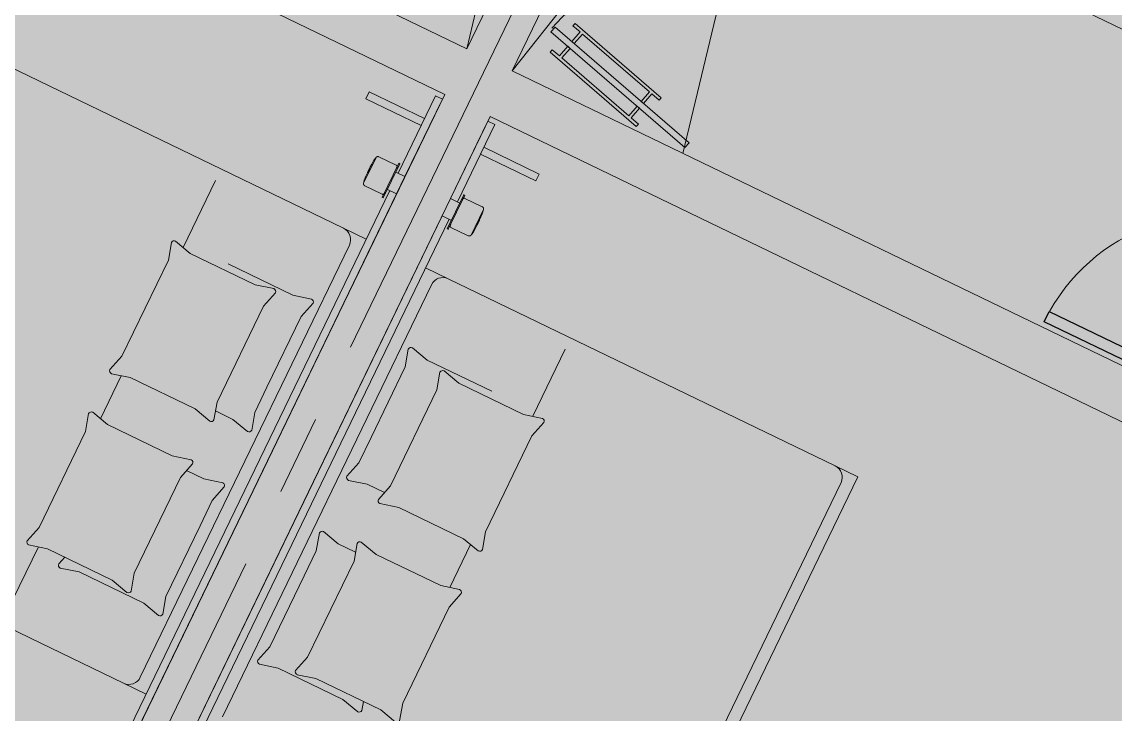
# Model space of a CAD drawing. Header units: metres. Extents: x -466 to 1322, y -1072 to 50.
# Drawn here: x 436.452 to 440.777, y -208.39 to -205.649 of the extents above; entities that cross this region are included whole.
import ezdxf

# ---------------------------------------------------------------- set-up
doc = ezdxf.new("R2010")
doc.units = ezdxf.units.M
for name, pattern in [('B1 P BAJA$0$HIDDEN', [9.525, 6.35, -3.175]), ('CENTER2', [28.575, 19.05, -3.175, 3.175, -3.175]), ('HIDDEN', [9.525, 6.35, -3.175])]:
    doc.linetypes.add(name, pattern=pattern)
for name, color, linetype, lineweight in [('A - Hatch muros', 4, 'Continuous', 0), ('A - MURO BAJO', 2, 'Continuous', 0), ('A - PROY', 250, 'B1 P BAJA$0$HIDDEN', 0), ('A-DOOR', 2, 'Continuous', 9), ('A-EJES', 61, 'CENTER2', 0), ('A-Fixt', 122, 'Continuous', 5), ('A-MUEBLES', 5, 'Continuous', 0), ('A-MURO INT', 4, 'Continuous', 0)]:
    doc.layers.add(name, color=color, linetype=linetype, lineweight=lineweight)
doc.layers.add('A-PUERTA', color=2, linetype='Continuous')
doc.layers.add('Hatch Interior', color=7, linetype='Continuous', lineweight=0, true_color=0xaf6350)

# ---------------------------------------------------------------- blocks, each defined once
blk = doc.blocks.new('JVAS_Puerta - 0_90 X 2_10-V18-Planta Baja')
at = {"color": 0}
for p, q in [((-0.425, -0.0425), (-0.425, -0.9025)), ((-0.374, -0.0425), (-0.425, -0.0425)), ((-0.374, -0.9025), (-0.374, -0.0425)), ((-0.425, -0.9025), (-0.374, -0.9025))]:
    blk.add_line(p, q, dxfattribs=at)
at = {"layer": 'A - PROY', "color": 18, "linetype": 'Continuous', "ltscale": 100, "true_color": 0x000000}
blk.add_arc((-0.425, -0.0525), 0.85, 273.4398, 0, dxfattribs=at)
at = {"layer": 'A-DOOR', "color": 253, "linetype": 'Continuous', "ltscale": 100}
for p, q in [((-0.45, 0.0425), (0.45, 0.0425)), ((-0.374, -0.1075), (0.45, -0.1075))]:
    blk.add_line(p, q, dxfattribs=at)
at = {"layer": 'A-DOOR'}
for p, q in [((-0.425, 0.0425), (-0.45, 0.0425)), ((-0.45, 0.0425), (-0.45, -0.1075)), ((-0.425, -0.0225), (-0.425, 0.0425)), ((0.45, 0.0425), (0.425, 0.0425)), ((0.425, 0.0425), (0.425, -0.0225)), ((0.45, -0.1075), (0.45, 0.0425)), ((-0.4, -0.0225), (-0.425, -0.0225)), ((-0.425, -0.1075), (-0.425, -0.0425)), ((-0.425, -0.0425), (-0.4, -0.0425)), ((-0.4, -0.0425), (-0.4, -0.0225)), ((0.425, -0.0225), (0.4, -0.0225)), ((0.4, -0.0225), (0.4, -0.0425)), ((0.4, -0.0425), (0.425, -0.0425)), ((0.425, -0.0425), (0.425, -0.1075)), ((-0.45, -0.1075), (-0.425, -0.1075)), ((0.425, -0.1075), (0.45, -0.1075))]:
    blk.add_line(p, q, dxfattribs=at)

msp = doc.modelspace()

# ---------------------------------------------------------------- hatches: boundary and pattern name
at = {"layer": 'A - Hatch muros', "transparency": 33554687}
h = msp.add_hatch(color=256, dxfattribs=at)
h.dxf.hatch_style = 1
h.paths.add_polyline_path([(422.6792, -204.8009), (426.1177, -197.6884), (426.6579, -197.9496), (426.5709, -198.1296), (426.2107, -197.9555), (423.9039, -202.7272), (424.354, -202.9448), (424.267, -203.1249), (423.8168, -202.9072), (422.8593, -204.8879)])
h.paths.add_polyline_path([(429.5687, -201.5783), (430.3521, -199.9577), (427.6512, -198.652), (427.216, -199.5523), (427.0359, -199.4652), (427.5582, -198.3848), (433.5002, -201.2575), (432.9779, -202.3379), (432.7979, -202.2509), (433.2331, -201.3506), (430.5322, -200.0448), (429.7487, -201.6653), (432.6297, -203.0582), (432.5427, -203.2382), (429.6617, -201.8454), (428.2253, -204.8164), (428.6755, -205.034), (428.5884, -205.2141), (428.1383, -204.9965), (427.1807, -206.9771), (427.0007, -206.8901), (427.9582, -204.9094), (427.5081, -204.6918), (427.5951, -204.5117), (428.0453, -204.7294), (429.4816, -201.7583), (426.6006, -200.3655), (426.6877, -200.1855)])
h.paths.add_polyline_path([(432.4598, -207.0857), (431.5022, -209.0664), (431.3221, -208.9793), (432.2797, -206.9986), (431.8295, -206.781), (431.9166, -206.601), (432.3667, -206.8186), (434.6736, -202.047), (434.3135, -201.8729), (434.4005, -201.6928), (435.3008, -202.1281), (435.2138, -202.3081), (434.8537, -202.134), (432.5468, -206.9056), (432.997, -207.1233), (432.9099, -207.3033)])
h.paths.add_polyline_path([(438.2116, -205.7567), (438.9951, -204.1362), (436.2942, -202.8304), (435.8589, -203.7307), (435.6788, -203.6437), (436.2012, -202.5633), (442.1432, -205.436), (441.6209, -206.5164), (441.4408, -206.4293), (441.8761, -205.529), (439.1751, -204.2232), (438.3917, -205.8438), (441.2727, -207.2366), (441.1856, -207.4167), (438.3046, -206.0239), (436.8683, -208.9949), (437.3184, -209.2125), (437.2314, -209.3926), (436.7812, -209.1749), (435.8237, -211.1556), (435.6436, -211.0686), (436.6012, -209.0879), (436.151, -208.8703), (436.2381, -208.6902), (436.6882, -208.9078), (438.1246, -205.9368), (435.2436, -204.544), (435.3306, -204.3639)])
h.paths.add_polyline_path([(443.3166, -206.2254), (441.0097, -210.9971), (440.5595, -210.7794), (440.4725, -210.9595), (440.9226, -211.1771), (439.9651, -213.1578), (440.1451, -213.2448), (441.1027, -211.2642), (441.5529, -211.4818), (441.6399, -211.3017), (441.1897, -211.0841), (443.4966, -206.3125), (443.8567, -206.4866), (443.9438, -206.3065), (443.0435, -205.8713), (442.9564, -206.0513)])
h.paths.add_polyline_path([(446.8546, -209.9352), (447.638, -208.3147), (444.9371, -207.0089), (444.5018, -207.9092), (444.3218, -207.8221), (444.8441, -206.7418), (450.7861, -209.6145), (450.2638, -210.6948), (450.0837, -210.6078), (450.519, -209.7075), (447.8181, -208.4017), (447.0346, -210.0223), (449.9156, -211.4151), (449.8285, -211.5952), (446.9476, -210.2023), (445.5112, -213.1733), (445.9614, -213.391), (445.8743, -213.571), (445.4242, -213.3534), (444.4666, -215.3341), (444.2865, -215.247), (445.2441, -213.2663), (444.794, -213.0487), (444.881, -212.8687), (445.3312, -213.0863), (446.7675, -210.1153), (443.8865, -208.7225), (443.9736, -208.5424)])
h.paths.add_polyline_path([(452.2266, -210.3109), (451.6864, -210.0497), (451.5994, -210.2298), (451.9595, -210.4039), (449.6526, -215.1755), (449.2037, -214.9585), (449.1142, -215.1374), (449.5656, -215.3556), (448.608, -217.3363), (448.7881, -217.4233)])
at = {"layer": 'Hatch Interior', "transparency": 33554687}
h = msp.add_hatch(color=256, dxfattribs=at)
h.dxf.hatch_style = 1
edge = h.paths.add_edge_path()
edge.add_line((417.7382, -197.1638), (419.3856, -199.3747))
edge.add_arc((419.7198, -199.9897), 0.7, 36.6996, 118.5178, ccw=False)
edge.add_line((420.2811, -199.5714), (421.6441, -198.5555))
edge.add_line((421.6441, -198.5555), (425.1105, -200.2313))
edge.add_line((425.1105, -200.2313), (423.8168, -202.9072))
edge.add_line((423.8168, -202.9072), (449.7456, -215.4426))
edge.add_line((449.7456, -215.4426), (452.2266, -210.3109))
edge.add_line((452.2266, -210.3109), (452.8795, -208.9604))
edge.add_line((452.8795, -208.9604), (426.2831, -196.1578))
edge.add_line((426.2831, -196.1578), (424.9683, -194.3939))
edge.add_line((424.9683, -194.3939), (443.8484, -180.3214))
edge.add_line((443.8484, -180.3214), (442.6531, -178.7178))
edge.add_line((442.6531, -178.7178), (449.1895, -173.8458))
edge.add_line((449.1895, -173.8458), (446.0819, -169.6766))
edge.add_line((446.0819, -169.6766), (408.2908, -197.8447))
edge.add_line((408.2908, -197.8447), (413.4672, -200.3473))
edge.add_line((413.4672, -200.3473), (417.7382, -197.1638))

# ---------------------------------------------------------------- linework, layer by layer
at = {"layer": 'A - MURO BAJO', "ltscale": 0.05}
msp.add_lwpolyline([(441.6149, -206.0692), (440.4895, -205.5251), (440.7507, -204.9849)], dxfattribs=at)
at = {"layer": 'A - PROY', "linetype": 'HIDDEN'}
for p, q in [((438.6123, -204.0589), (438.2116, -205.7567)), ((439.4735, -204.4752), (438.3917, -205.8438)), ((439.4735, -204.4752), (439.0669, -206.1702))]:
    msp.add_line(p, q, dxfattribs=at)
at = {"layer": 'A - PROY', "linetype": 'Continuous', "ltscale": 100}
msp.add_arc((439.078, -206.1314), 0.6997, 64.7196, 139.2625, dxfattribs=at)
at = {"layer": 'A-DOOR'}
msp.add_line((438.5612, -205.6702), (439.0911, -206.1276), dxfattribs=at)
msp.add_lwpolyline([(438.5612, -205.6702), (438.5449, -205.6891), (439.0749, -206.1463), (439.0911, -206.1276)], dxfattribs=at)
at = {"layer": 'A-EJES', "ltscale": 0.1}
msp.add_line((439.825, -202.6492), (433.9344, -214.8336), dxfattribs=at)
at = {"layer": 'A-Fixt'}
for points in [[(438.9115, -205.9725), (438.9019, -205.9642), (438.9345, -205.9264), (438.6696, -205.6977), (438.6369, -205.7355), (438.6273, -205.7272), (438.66, -205.6894), (438.6318, -205.665), (438.64, -205.6554), (438.9807, -205.9495), (438.9724, -205.9591), (438.9442, -205.9347)], [(438.8951, -205.9915), (438.8855, -205.9832), (438.8529, -206.021), (438.5879, -205.7923), (438.6206, -205.7545), (438.611, -205.7462), (438.5783, -205.784), (438.5501, -205.7596), (438.5418, -205.7693), (438.8824, -206.0633), (438.8907, -206.0537), (438.8625, -206.0293)]]:
    msp.add_lwpolyline(points, close=True, dxfattribs=at)
at = {"layer": 'A-MUEBLES'}
for p, q in [((437.724, -206.4662), (436.1935, -205.7262)), ((437.8258, -205.9265), (437.8127, -205.9537)), ((437.8127, -205.9537), (438.0317, -206.0595)), ((438.0448, -206.0323), (437.8258, -205.9265)), ((438.0883, -205.9423), (437.9401, -206.2489)), ((437.9673, -206.262), (438.1156, -205.9555)), ((438.0719, -206.0457), (438.1155, -205.9557)), ((438.1156, -205.9555), (438.0883, -205.9423)), ((438.0317, -206.0595), (438.0448, -206.0323)), ((438.1474, -206.3491), (438.2956, -206.0425)), ((438.252, -206.1327), (438.2955, -206.0427)), ((438.2956, -206.0425), (438.3228, -206.0557)), ((437.9673, -206.262), (438.0589, -206.0727)), ((438.0589, -206.0727), (438.0719, -206.0457)), ((438.3228, -206.0557), (438.1746, -206.3622)), ((438.1474, -206.3491), (438.2389, -206.1597)), ((438.2389, -206.1597), (438.252, -206.1327)), ((438.2661, -206.1729), (438.2793, -206.1457)), ((438.2793, -206.1457), (438.4983, -206.2516)), ((437.8528, -206.1859), (437.8035, -206.288)), ((437.8435, -206.2052), (437.8528, -206.1859)), ((437.9328, -206.2167), (437.8641, -206.1836)), ((437.8776, -206.3442), (437.9429, -206.2091)), ((437.9468, -206.211), (437.8815, -206.3461)), ((437.9429, -206.2091), (437.9418, -206.2114)), ((437.9468, -206.211), (437.9429, -206.2091)), ((437.9457, -206.2133), (437.9468, -206.211)), ((438.4852, -206.2788), (438.2661, -206.1729)), ((437.9673, -206.262), (437.9307, -206.2443)), ((438.4983, -206.2516), (438.4852, -206.2788)), ((437.0901, -206.5424), (437.2183, -206.2772)), ((437.8035, -206.288), (437.8128, -206.2688)), ((437.8086, -206.2983), (437.8773, -206.3315)), ((437.9673, -206.262), (437.9343, -206.3305)), ((437.907, -206.3173), (436.8513, -208.501)), ((436.8785, -208.5142), (437.9343, -206.3305)), ((437.406, -207.4232), (437.9343, -206.3305)), ((437.8787, -206.3419), (437.8776, -206.3442)), ((437.8776, -206.3442), (437.8815, -206.3461)), ((437.8815, -206.3461), (437.8827, -206.3438)), ((437.8976, -206.3128), (437.9343, -206.3305)), ((438.2001, -206.3335), (438.1348, -206.4685)), ((438.1387, -206.4704), (438.204, -206.3354)), ((438.199, -206.3358), (438.2001, -206.3335)), ((438.2001, -206.3335), (438.204, -206.3354)), ((438.204, -206.3354), (438.2029, -206.3377)), ((438.1474, -206.3491), (438.1143, -206.4175)), ((438.1474, -206.3491), (438.184, -206.3668)), ((438.2044, -206.348), (438.273, -206.3812)), ((437.0586, -208.6012), (438.1143, -206.4175)), ((438.1415, -206.4307), (437.0858, -208.6144)), ((437.586, -207.5102), (438.1143, -206.4175)), ((438.1509, -206.4352), (438.1143, -206.4175)), ((438.2782, -206.3916), (438.2288, -206.4936)), ((438.2689, -206.4108), (438.2782, -206.3916)), ((437.814, -206.5097), (437.724, -206.4662)), ((438.1348, -206.4685), (438.1359, -206.4662)), ((438.1387, -206.4704), (438.1348, -206.4685)), ((438.1398, -206.4681), (438.1387, -206.4704)), ((438.2175, -206.496), (438.1489, -206.4628)), ((438.2288, -206.4936), (438.2381, -206.4744)), ((437.06, -206.5172), (437.1182, -206.5658)), ((436.9203, -208.2435), (437.7473, -206.5329)), ((437.0312, -206.5929), (437.0434, -206.5224)), ((436.8476, -206.9726), (437.0312, -206.5929)), ((437.1182, -206.5658), (437.3744, -206.6897)), ((437.2676, -206.6071), (437.5238, -206.731)), ((438.0485, -206.6231), (438.1385, -206.6666)), ((437.2448, -208.4004), (438.0718, -206.6898)), ((437.3744, -206.6897), (437.4487, -206.7052)), ((438.1385, -206.6666), (439.6691, -207.4065)), ((437.455, -206.7214), (437.4073, -206.7747)), ((437.5238, -206.731), (437.5981, -206.7464)), ((437.4073, -206.7747), (437.2237, -207.1544)), ((437.6044, -206.7626), (437.5567, -206.8159)), ((437.5567, -206.8159), (437.4214, -207.0958)), ((437.9805, -206.9445), (437.9683, -207.0149)), ((438.0554, -206.9879), (437.9971, -206.9393)), ((438.4725, -207.2107), (438.6007, -206.9455)), ((436.7999, -207.0259), (436.8476, -206.9726)), ((438.3116, -207.1118), (438.0554, -206.9879)), ((437.9683, -207.0149), (437.833, -207.2949)), ((438.1056, -207.0359), (438.0934, -207.1064)), ((438.1805, -207.0794), (438.1222, -207.0308)), ((436.7626, -207.22), (436.8447, -207.0501)), ((436.8805, -207.0576), (436.8062, -207.0421)), ((437.1367, -207.1815), (436.8805, -207.0576)), ((438.4367, -207.2033), (438.1805, -207.0794)), ((437.4214, -207.0958), (437.3731, -207.1957)), ((438.0934, -207.1064), (437.9099, -207.4862)), ((437.2237, -207.1544), (437.2115, -207.2249)), ((436.7158, -207.2), (436.7036, -207.2704)), ((436.7906, -207.2434), (436.7324, -207.1948)), ((437.1949, -207.2301), (437.1367, -207.1815)), ((437.2861, -207.2227), (437.2176, -207.1896)), ((437.3731, -207.1957), (437.3609, -207.2662)), ((438.511, -207.2187), (438.4367, -207.2033)), ((437.0469, -207.3673), (436.7906, -207.2434)), ((437.3443, -207.2713), (437.2861, -207.2227)), ((438.4696, -207.2882), (438.5172, -207.2349)), ((436.7036, -207.2704), (436.52, -207.6502)), ((437.833, -207.2949), (437.7848, -207.3947)), ((438.286, -207.668), (438.4696, -207.2882)), ((437.1211, -207.3827), (437.0469, -207.3673)), ((437.406, -207.4232), (436.8785, -208.5142)), ((437.0797, -207.4523), (437.1274, -207.399)), ((437.172, -207.4588), (437.1035, -207.4257)), ((437.7848, -207.3947), (437.7371, -207.448)), ((439.6691, -207.4065), (439.7591, -207.45)), ((436.8961, -207.832), (437.0797, -207.4523)), ((437.2462, -207.4742), (437.172, -207.4588)), ((437.7433, -207.4642), (437.8176, -207.4797)), ((439.7591, -207.45), (438.8886, -209.2507)), ((437.586, -207.5102), (437.0586, -208.6012)), ((437.2048, -207.5437), (437.2525, -207.4904)), ((437.8176, -207.4797), (437.8861, -207.5128)), ((437.9099, -207.4862), (437.8622, -207.5395)), ((439.6923, -207.4733), (438.8653, -209.1839)), ((435.323, -207.5268), (436.8535, -208.2668)), ((437.1566, -207.6436), (437.2048, -207.5437)), ((437.8684, -207.5557), (437.9427, -207.5711)), ((437.9427, -207.5711), (438.1989, -207.695)), ((436.52, -207.6502), (436.4723, -207.7035)), ((437.0212, -207.9235), (437.1566, -207.6436)), ((437.6165, -207.7428), (437.6287, -207.6723)), ((437.6453, -207.6671), (437.7035, -207.7157)), ((438.2738, -207.7385), (438.286, -207.668)), ((436.5171, -207.7277), (436.3914, -207.9878)), ((436.4786, -207.7197), (436.5529, -207.7352)), ((437.7035, -207.7157), (437.7719, -207.7488)), ((437.7659, -207.784), (437.778, -207.7135)), ((437.7946, -207.7084), (437.8529, -207.757)), ((438.1449, -207.8883), (438.227, -207.7184)), ((438.1989, -207.695), (438.2572, -207.7436)), ((436.5529, -207.7352), (436.8091, -207.859)), ((436.6213, -207.7683), (436.5974, -207.795)), ((437.5682, -207.8426), (437.6165, -207.7428)), ((437.8529, -207.757), (438.1091, -207.8808)), ((436.6037, -207.8112), (436.678, -207.8266)), ((437.5823, -208.1637), (437.7659, -207.784)), ((436.678, -207.8266), (436.9342, -207.9505)), ((436.8091, -207.859), (436.8674, -207.9077)), ((436.884, -207.9025), (436.8961, -207.832)), ((437.4329, -208.1225), (437.5682, -207.8426)), ((438.1091, -207.8808), (438.1834, -207.8963)), ((437.0091, -207.994), (437.0212, -207.9235)), ((438.1897, -207.9125), (438.142, -207.9658)), ((436.9342, -207.9505), (436.9925, -207.9991)), ((438.142, -207.9658), (437.9584, -208.3456)), ((437.3852, -208.1758), (437.4329, -208.1225)), ((437.4658, -208.2075), (437.3915, -208.192)), ((437.5346, -208.2171), (437.5823, -208.1637)), ((437.722, -208.3314), (437.4658, -208.2075)), ((437.6151, -208.2487), (437.5409, -208.2333)), ((437.8714, -208.3726), (437.6151, -208.2487)), ((436.8535, -208.2668), (436.9435, -208.3103)), ((437.7802, -208.38), (437.722, -208.3314)), ((437.8029, -208.3395), (437.7968, -208.3748)), ((437.9296, -208.4212), (437.8714, -208.3726)), ((437.9584, -208.3456), (437.9462, -208.4161))]:
    msp.add_line(p, q, dxfattribs=at)
at = {"layer": 'A-MUEBLES', "flags": 128}
for points in [[(437.8302, -206.2236), (437.8358, -206.2124), (437.842, -206.2015), (437.8447, -206.1968)], [(437.8447, -206.1968), (437.8464, -206.1943), (437.8481, -206.1918), (437.8499, -206.1894), (437.8518, -206.1871), (437.8528, -206.1859)], [(437.8528, -206.1859), (437.8531, -206.1857), (437.8533, -206.1854), (437.8536, -206.1851), (437.8539, -206.1849), (437.8542, -206.1846), (437.8545, -206.1844), (437.8548, -206.1842), (437.8551, -206.184), (437.8554, -206.1838), (437.8558, -206.1836), (437.8561, -206.1835), (437.8565, -206.1833), (437.8568, -206.1832), (437.8572, -206.1831), (437.8575, -206.183), (437.8579, -206.1829), (437.8583, -206.1828), (437.8586, -206.1827), (437.859, -206.1827), (437.8594, -206.1826), (437.8598, -206.1826), (437.8601, -206.1826), (437.8605, -206.1826), (437.8609, -206.1827), (437.8613, -206.1827), (437.8616, -206.1828), (437.862, -206.1828), (437.8624, -206.1829), (437.8627, -206.183), (437.8631, -206.1831), (437.8635, -206.1833), (437.8638, -206.1834), (437.8641, -206.1836)], [(437.807, -206.2749), (437.8116, -206.2632), (437.8166, -206.2518), (437.8189, -206.2469)], [(437.8302, -206.2236), (437.8302, -206.2236), (437.8302, -206.2236), (437.8301, -206.2237), (437.8301, -206.2237), (437.8301, -206.2238), (437.83, -206.2239), (437.83, -206.224), (437.8299, -206.2242), (437.8298, -206.2243), (437.8297, -206.2245), (437.8296, -206.2247), (437.8295, -206.2249), (437.8294, -206.2251), (437.8293, -206.2254), (437.8292, -206.2256), (437.8291, -206.2259), (437.8289, -206.2262), (437.8288, -206.2265), (437.8286, -206.2268), (437.8285, -206.2271), (437.8283, -206.2274), (437.8281, -206.2278), (437.828, -206.2282), (437.8278, -206.2285), (437.8276, -206.2289), (437.8274, -206.2293), (437.8272, -206.2297), (437.827, -206.2301), (437.8268, -206.2306), (437.8266, -206.231), (437.8264, -206.2314), (437.8262, -206.2319), (437.8259, -206.2323), (437.8257, -206.2328), (437.8255, -206.2332), (437.8253, -206.2337), (437.8251, -206.2342), (437.8248, -206.2346), (437.8246, -206.2351), (437.8244, -206.2356), (437.8242, -206.236), (437.8239, -206.2365), (437.8237, -206.2369), (437.8235, -206.2374), (437.8233, -206.2379), (437.823, -206.2383), (437.8228, -206.2388), (437.8226, -206.2392), (437.8224, -206.2396), (437.8222, -206.2401), (437.822, -206.2405), (437.8218, -206.2409), (437.8216, -206.2413), (437.8214, -206.2417), (437.8212, -206.2421), (437.8211, -206.2424), (437.8209, -206.2428), (437.8207, -206.2431), (437.8205, -206.2435), (437.8204, -206.2438), (437.8202, -206.2441), (437.8201, -206.2444), (437.82, -206.2447), (437.8198, -206.2449), (437.8197, -206.2452), (437.8196, -206.2454), (437.8195, -206.2456), (437.8194, -206.2458), (437.8193, -206.246), (437.8192, -206.2462), (437.8192, -206.2463), (437.8191, -206.2465), (437.8191, -206.2466), (437.819, -206.2467), (437.819, -206.2467), (437.8189, -206.2468), (437.8189, -206.2468), (437.8189, -206.2469)], [(437.8189, -206.2469), (437.8189, -206.2468), (437.8189, -206.2468), (437.819, -206.2468), (437.819, -206.2467), (437.819, -206.2466), (437.8191, -206.2465), (437.8191, -206.2464), (437.8192, -206.2463), (437.8193, -206.2461), (437.8194, -206.2459), (437.8195, -206.2457), (437.8196, -206.2455), (437.8197, -206.2453), (437.8198, -206.2451), (437.8199, -206.2448), (437.82, -206.2446), (437.8202, -206.2443), (437.8203, -206.244), (437.8205, -206.2437), (437.8206, -206.2433), (437.8208, -206.243), (437.821, -206.2426), (437.8211, -206.2423), (437.8213, -206.2419), (437.8215, -206.2415), (437.8217, -206.2411), (437.8219, -206.2407), (437.8221, -206.2403), (437.8223, -206.2399), (437.8225, -206.2394), (437.8227, -206.239), (437.8229, -206.2386), (437.8231, -206.2381), (437.8234, -206.2377), (437.8236, -206.2372), (437.8238, -206.2367), (437.824, -206.2363), (437.8243, -206.2358), (437.8245, -206.2353), (437.8247, -206.2349), (437.8249, -206.2344), (437.8252, -206.2339), (437.8254, -206.2335), (437.8256, -206.233), (437.8258, -206.2326), (437.826, -206.2321), (437.8263, -206.2317), (437.8265, -206.2312), (437.8267, -206.2308), (437.8269, -206.2304), (437.8271, -206.23), (437.8273, -206.2295), (437.8275, -206.2291), (437.8277, -206.2287), (437.8279, -206.2284), (437.828, -206.228), (437.8282, -206.2276), (437.8284, -206.2273), (437.8285, -206.227), (437.8287, -206.2266), (437.8288, -206.2263), (437.829, -206.226), (437.8291, -206.2258), (437.8292, -206.2255), (437.8294, -206.2252), (437.8295, -206.225), (437.8296, -206.2248), (437.8297, -206.2246), (437.8298, -206.2244), (437.8298, -206.2243), (437.8299, -206.2241), (437.83, -206.224), (437.83, -206.2239), (437.8301, -206.2238), (437.8301, -206.2237), (437.8301, -206.2236), (437.8302, -206.2236), (437.8302, -206.2236)], [(437.9328, -206.2167), (437.933, -206.2168), (437.9332, -206.217), (437.9334, -206.2171), (437.9336, -206.2172), (437.9338, -206.2174), (437.9339, -206.2175), (437.9341, -206.2177), (437.9343, -206.2178), (437.9345, -206.218), (437.9346, -206.2182), (437.9348, -206.2183), (437.9349, -206.2185), (437.9351, -206.2187), (437.9352, -206.2189), (437.9353, -206.2191), (437.9354, -206.2193), (437.9355, -206.2195), (437.9356, -206.2197), (437.9357, -206.22), (437.9358, -206.2202), (437.9359, -206.2204), (437.9359, -206.2206), (437.936, -206.2209), (437.936, -206.2211), (437.936, -206.2213), (437.9361, -206.2216), (437.9361, -206.2218), (437.9361, -206.222), (437.9361, -206.2223), (437.9361, -206.2225), (437.936, -206.2227), (437.936, -206.223), (437.936, -206.2232), (437.9359, -206.2234), (437.9359, -206.2237), (437.9358, -206.2239), (437.9357, -206.2241), (437.9356, -206.2243), (437.9355, -206.2245)], [(437.9333, -206.2292), (437.9337, -206.2283), (437.934, -206.2276), (437.9344, -206.2269), (437.9346, -206.2264), (437.9349, -206.2259), (437.9351, -206.2254), (437.9352, -206.2251), (437.9354, -206.2249), (437.9354, -206.2247), (437.9355, -206.2246)], [(437.9355, -206.2246), (437.9354, -206.2248), (437.9353, -206.225), (437.9352, -206.2253), (437.935, -206.2256)], [(437.8086, -206.2983), (437.8083, -206.2981), (437.808, -206.298), (437.8077, -206.2978), (437.8073, -206.2976), (437.807, -206.2973), (437.8067, -206.2971), (437.8064, -206.2969), (437.8062, -206.2966), (437.8059, -206.2963), (437.8057, -206.296), (437.8054, -206.2958), (437.8052, -206.2955), (437.805, -206.2952), (437.8048, -206.2948), (437.8046, -206.2945), (437.8044, -206.2942), (437.8042, -206.2938), (437.8041, -206.2935), (437.8039, -206.2932), (437.8038, -206.2928), (437.8037, -206.2924), (437.8036, -206.2921), (437.8035, -206.2917), (437.8034, -206.2913), (437.8034, -206.291), (437.8033, -206.2906), (437.8033, -206.2902), (437.8033, -206.2898), (437.8033, -206.2894), (437.8033, -206.2891), (437.8034, -206.2887), (437.8034, -206.2883), (437.8035, -206.288)], [(437.8035, -206.288), (437.8041, -206.285), (437.8048, -206.2821), (437.8056, -206.2792), (437.8065, -206.2763), (437.807, -206.2749)], [(437.885, -206.329), (437.8849, -206.3292), (437.8848, -206.3294), (437.8847, -206.3296), (437.8845, -206.3298), (437.8844, -206.33), (437.8842, -206.3301), (437.8841, -206.3303), (437.8839, -206.3305), (437.8837, -206.3306), (437.8835, -206.3308), (437.8834, -206.3309), (437.8832, -206.3311), (437.883, -206.3312), (437.8828, -206.3313), (437.8826, -206.3314), (437.8823, -206.3315), (437.8821, -206.3316), (437.8819, -206.3317), (437.8817, -206.3318), (437.8815, -206.3319), (437.8812, -206.3319), (437.881, -206.332), (437.8808, -206.332), (437.8805, -206.3321), (437.8803, -206.3321), (437.8801, -206.3321), (437.8798, -206.3321), (437.8796, -206.3321), (437.8794, -206.3321), (437.8791, -206.3321), (437.8789, -206.332), (437.8787, -206.332), (437.8784, -206.3319), (437.8782, -206.3319), (437.878, -206.3318), (437.8778, -206.3317), (437.8776, -206.3316), (437.8773, -206.3315), (437.8773, -206.3315)], [(437.8855, -206.3279), (437.8854, -206.3283), (437.8853, -206.3285), (437.8852, -206.3287), (437.8851, -206.3288)], [(437.8852, -206.3287), (437.8852, -206.3286), (437.8853, -206.3284), (437.8855, -206.3281), (437.8856, -206.3277), (437.8859, -206.3273), (437.8861, -206.3267), (437.8864, -206.3261), (437.8867, -206.3254), (437.8871, -206.3247), (437.8875, -206.3238)], [(438.1943, -206.3553), (438.1947, -206.3545), (438.1951, -206.3538), (438.1954, -206.3531), (438.1957, -206.3526), (438.1959, -206.3521), (438.1961, -206.3516), (438.1963, -206.3513), (438.1964, -206.3511), (438.1965, -206.3509), (438.1965, -206.3508)], [(438.1965, -206.3508), (438.1964, -206.3509), (438.1963, -206.3512), (438.1962, -206.3514), (438.196, -206.3518)], [(438.2044, -206.348), (438.2042, -206.348), (438.2039, -206.3479), (438.2037, -206.3478), (438.2035, -206.3477), (438.2033, -206.3476), (438.203, -206.3476), (438.2028, -206.3475), (438.2026, -206.3475), (438.2023, -206.3475), (438.2021, -206.3475), (438.2019, -206.3475), (438.2016, -206.3475), (438.2014, -206.3475), (438.2012, -206.3475), (438.2009, -206.3475), (438.2007, -206.3476), (438.2005, -206.3476), (438.2002, -206.3477), (438.2, -206.3477), (438.1998, -206.3478), (438.1996, -206.3479), (438.1994, -206.348), (438.1991, -206.3481), (438.1989, -206.3482), (438.1987, -206.3483), (438.1985, -206.3485), (438.1983, -206.3486), (438.1982, -206.3487), (438.198, -206.3489), (438.1978, -206.349), (438.1976, -206.3492), (438.1975, -206.3494), (438.1973, -206.3495), (438.1972, -206.3497), (438.197, -206.3499), (438.1969, -206.3501), (438.1968, -206.3503), (438.1967, -206.3505), (438.1965, -206.3507)], [(438.2782, -206.3916), (438.2782, -206.3912), (438.2783, -206.3908), (438.2783, -206.3905), (438.2783, -206.3901), (438.2783, -206.3897), (438.2783, -206.3893), (438.2783, -206.3889), (438.2783, -206.3886), (438.2782, -206.3882), (438.2781, -206.3878), (438.2781, -206.3875), (438.278, -206.3871), (438.2778, -206.3867), (438.2777, -206.3864), (438.2776, -206.386), (438.2774, -206.3857), (438.2773, -206.3853), (438.2771, -206.385), (438.2769, -206.3847), (438.2767, -206.3844), (438.2765, -206.3841), (438.2762, -206.3838), (438.276, -206.3835), (438.2757, -206.3832), (438.2755, -206.3829), (438.2752, -206.3827), (438.2749, -206.3824), (438.2746, -206.3822), (438.2743, -206.382), (438.274, -206.3818), (438.2736, -206.3816), (438.2733, -206.3814), (438.273, -206.3812)], [(438.2627, -206.4327), (438.2679, -206.4213), (438.2727, -206.4098), (438.2746, -206.4047)], [(438.2746, -206.4047), (438.2756, -206.4018), (438.2765, -206.3989), (438.2772, -206.396), (438.2779, -206.393), (438.2782, -206.3916)], [(438.146, -206.4552), (438.146, -206.4554), (438.1459, -206.4556), (438.1458, -206.4558), (438.1457, -206.4561), (438.1457, -206.4563), (438.1456, -206.4565), (438.1456, -206.4568), (438.1456, -206.457), (438.1456, -206.4572), (438.1456, -206.4575), (438.1456, -206.4577), (438.1456, -206.4579), (438.1456, -206.4582), (438.1456, -206.4584), (438.1457, -206.4586), (438.1457, -206.4589), (438.1458, -206.4591), (438.1458, -206.4593), (438.1459, -206.4595), (438.146, -206.4598), (438.1461, -206.46), (438.1462, -206.4602), (438.1463, -206.4604), (438.1464, -206.4606), (438.1466, -206.4608), (438.1467, -206.461), (438.1468, -206.4612), (438.147, -206.4614), (438.1471, -206.4615), (438.1473, -206.4617), (438.1475, -206.4619), (438.1476, -206.462), (438.1478, -206.4622), (438.148, -206.4623), (438.1482, -206.4624), (438.1484, -206.4626), (438.1486, -206.4627), (438.1488, -206.4628), (438.1489, -206.4628)], [(438.1462, -206.4549), (438.1462, -206.4548), (438.1463, -206.4546), (438.1465, -206.4543), (438.1466, -206.4539), (438.1469, -206.4535), (438.1471, -206.4529), (438.1474, -206.4523), (438.1478, -206.4516), (438.1481, -206.4509), (438.1485, -206.45)], [(438.1466, -206.4541), (438.1464, -206.4544), (438.1463, -206.4547), (438.1462, -206.4549), (438.1462, -206.455)], [(438.2369, -206.4827), (438.2432, -206.4719), (438.2491, -206.4609), (438.2515, -206.456)], [(438.2627, -206.4327), (438.2627, -206.4327), (438.2627, -206.4327), (438.2627, -206.4328), (438.2627, -206.4328), (438.2626, -206.4329), (438.2626, -206.433), (438.2625, -206.4332), (438.2624, -206.4333), (438.2624, -206.4334), (438.2623, -206.4336), (438.2622, -206.4338), (438.2621, -206.434), (438.262, -206.4342), (438.2619, -206.4345), (438.2617, -206.4347), (438.2616, -206.435), (438.2615, -206.4353), (438.2613, -206.4356), (438.2612, -206.4359), (438.261, -206.4362), (438.2609, -206.4366), (438.2607, -206.4369), (438.2605, -206.4373), (438.2603, -206.4377), (438.2601, -206.438), (438.2599, -206.4384), (438.2598, -206.4389), (438.2596, -206.4393), (438.2593, -206.4397), (438.2591, -206.4401), (438.2589, -206.4406), (438.2587, -206.441), (438.2585, -206.4415), (438.2583, -206.4419), (438.2581, -206.4424), (438.2578, -206.4428), (438.2576, -206.4433), (438.2574, -206.4437), (438.2572, -206.4442), (438.2569, -206.4447), (438.2567, -206.4451), (438.2565, -206.4456), (438.2563, -206.4461), (438.256, -206.4465), (438.2558, -206.447), (438.2556, -206.4474), (438.2554, -206.4479), (438.2552, -206.4483), (438.255, -206.4488), (438.2548, -206.4492), (438.2546, -206.4496), (438.2544, -206.45), (438.2542, -206.4504), (438.254, -206.4508), (438.2538, -206.4512), (438.2536, -206.4516), (438.2534, -206.4519), (438.2533, -206.4523), (438.2531, -206.4526), (438.253, -206.4529), (438.2528, -206.4532), (438.2527, -206.4535), (438.2525, -206.4538), (438.2524, -206.4541), (438.2523, -206.4543), (438.2522, -206.4545), (438.2521, -206.4548), (438.252, -206.455), (438.2519, -206.4551), (438.2518, -206.4553), (438.2517, -206.4555), (438.2517, -206.4556), (438.2516, -206.4557), (438.2516, -206.4558), (438.2515, -206.4559), (438.2515, -206.4559), (438.2515, -206.456), (438.2515, -206.456)], [(438.2515, -206.456), (438.2515, -206.456), (438.2515, -206.4559), (438.2515, -206.4559), (438.2515, -206.4558), (438.2516, -206.4557), (438.2516, -206.4556), (438.2517, -206.4555), (438.2518, -206.4554), (438.2518, -206.4552), (438.2519, -206.4551), (438.252, -206.4549), (438.2521, -206.4547), (438.2522, -206.4544), (438.2523, -206.4542), (438.2525, -206.4539), (438.2526, -206.4537), (438.2527, -206.4534), (438.2529, -206.4531), (438.253, -206.4528), (438.2532, -206.4524), (438.2533, -206.4521), (438.2535, -206.4518), (438.2537, -206.4514), (438.2539, -206.451), (438.2541, -206.4506), (438.2543, -206.4502), (438.2544, -206.4498), (438.2546, -206.4494), (438.2549, -206.449), (438.2551, -206.4486), (438.2553, -206.4481), (438.2555, -206.4477), (438.2557, -206.4472), (438.2559, -206.4468), (438.2561, -206.4463), (438.2564, -206.4459), (438.2566, -206.4454), (438.2568, -206.4449), (438.257, -206.4445), (438.2573, -206.444), (438.2575, -206.4435), (438.2577, -206.4431), (438.2579, -206.4426), (438.2582, -206.4421), (438.2584, -206.4417), (438.2586, -206.4412), (438.2588, -206.4408), (438.259, -206.4404), (438.2592, -206.4399), (438.2594, -206.4395), (438.2596, -206.4391), (438.2598, -206.4387), (438.26, -206.4383), (438.2602, -206.4379), (438.2604, -206.4375), (438.2606, -206.4371), (438.2608, -206.4368), (438.2609, -206.4364), (438.2611, -206.4361), (438.2613, -206.4358), (438.2614, -206.4354), (438.2615, -206.4352), (438.2617, -206.4349), (438.2618, -206.4346), (438.2619, -206.4344), (438.262, -206.4341), (438.2621, -206.4339), (438.2622, -206.4337), (438.2623, -206.4335), (438.2624, -206.4334), (438.2625, -206.4332), (438.2625, -206.4331), (438.2626, -206.433), (438.2626, -206.4329), (438.2627, -206.4328), (438.2627, -206.4328), (438.2627, -206.4327), (438.2627, -206.4327)], [(438.2175, -206.496), (438.2179, -206.4962), (438.2182, -206.4963), (438.2186, -206.4964), (438.2189, -206.4965), (438.2193, -206.4966), (438.2197, -206.4967), (438.22, -206.4968), (438.2204, -206.4969), (438.2208, -206.4969), (438.2212, -206.4969), (438.2215, -206.4969), (438.2219, -206.4969), (438.2223, -206.4969), (438.2227, -206.4969), (438.223, -206.4968), (438.2234, -206.4968), (438.2238, -206.4967), (438.2241, -206.4966), (438.2245, -206.4965), (438.2249, -206.4964), (438.2252, -206.4962), (438.2256, -206.4961), (438.2259, -206.4959), (438.2262, -206.4957), (438.2266, -206.4955), (438.2269, -206.4953), (438.2272, -206.4951), (438.2275, -206.4949), (438.2278, -206.4947), (438.2281, -206.4944), (438.2283, -206.4941), (438.2286, -206.4939), (438.2288, -206.4936)], [(438.2288, -206.4936), (438.2308, -206.4913), (438.2327, -206.4889), (438.2344, -206.4865), (438.2361, -206.484), (438.2369, -206.4827)]]:
    msp.add_lwpolyline(points, dxfattribs=at)
at = {"layer": 'A-MUEBLES'}
for centre, start, end in [((437.7022, -206.5112), 334.1983, 64.1983), ((438.1168, -206.7116), 64.1983, 154.1983), ((439.6473, -207.4515), 334.1983, 64.1983), ((436.8753, -208.2218), 244.1983, 334.1983)]:
    msp.add_arc(centre, 0.05, start, end, dxfattribs=at)
for centre, start_param, end_param in [((437.0548, -206.5279), 1.570796, 3.141593), ((437.4435, -206.7158), 0, 1.570796), ((437.5929, -206.7571), 0, 1.570796), ((436.8113, -207.0315), 3.141593, 4.712389), ((436.7272, -207.2055), 1.570796, 3.141593), ((437.2001, -207.2194), 4.712389, 6.283185), ((437.3495, -207.2606), 4.712389, 6.283185), ((437.116, -207.3934), 0, 1.570796), ((437.2411, -207.4849), 0, 1.570796), ((436.4838, -207.709), 3.141593, 4.712389), ((436.6089, -207.8005), 3.141593, 4.712389), ((436.8725, -207.897), 4.712389, 6.283185), ((436.9976, -207.9885), 4.712389, 6.283185)]:
    msp.add_ellipse(centre, major_axis=(0.0114, -0.0055), ratio=0.934205, start_param=start_param, end_param=end_param, dxfattribs=at)
at = {"layer": 'A-MUEBLES', "extrusion": (0, 0, -1)}
for centre, start_param, end_param in [((437.992, -206.95), 0, 1.570796), ((438.1171, -207.0415), 0, 1.570796), ((438.5058, -207.2294), 1.570796, 3.141593), ((437.7485, -207.4535), 4.712389, 6.283185), ((437.8736, -207.545), 4.712389, 6.283185), ((437.6401, -207.6778), 0, 1.570796), ((437.7895, -207.719), 0, 1.570796), ((438.2624, -207.733), 3.141593, 4.712389), ((438.1782, -207.907), 1.570796, 3.141593), ((437.3966, -208.1814), 4.712389, 6.283185), ((437.546, -208.2226), 4.712389, 6.283185), ((437.7854, -208.3693), 3.141593, 4.712389)]:
    msp.add_ellipse(centre, major_axis=(-0.0114, 0.0055), ratio=0.934205, start_param=start_param, end_param=end_param, dxfattribs=at)
at = {"layer": 'A-MURO INT'}
for points in [[(441.1856, -207.4167), (438.3046, -206.0239), (436.8683, -208.9949), (437.3184, -209.2125), (437.2314, -209.3926), (436.7812, -209.1749), (435.8237, -211.1556), (435.6436, -211.0686), (436.6012, -209.0879), (436.151, -208.8703), (436.2381, -208.6902), (436.6882, -208.9078), (438.1246, -205.9368), (435.2436, -204.544), (435.3306, -204.3639), (438.2116, -205.7567), (438.9951, -204.1362), (436.2942, -202.8304), (435.8589, -203.7307), (435.6788, -203.6437), (436.2012, -202.5633), (442.1432, -205.436)], [(441.8761, -205.529), (439.1751, -204.2232), (438.3917, -205.8438), (441.2727, -207.2366)]]:
    msp.add_lwpolyline(points, dxfattribs=at)

# ---------------------------------------------------------------- block references
at = {"layer": 'A-PUERTA', "xscale": -0.8888888888888831, "yscale": 0.888888888888883, "zscale": 0.888888888888883, "rotation": 244.1983439835417}
msp.add_blockref('JVAS_Puerta - 0_90 X 2_10-V18-Planta Baja', (441.3827, -206.8455), dxfattribs=at)

doc.saveas('drawing.dxf')
